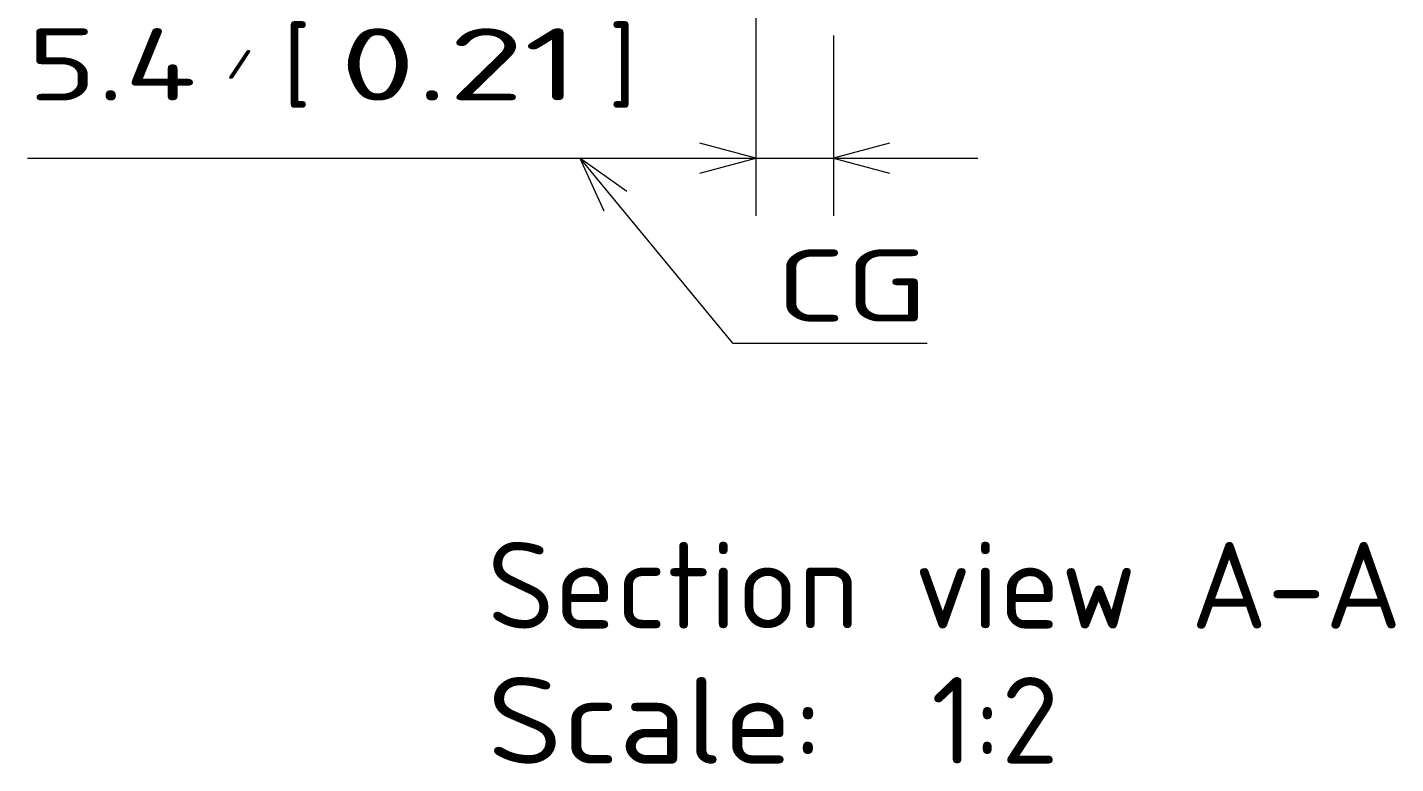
# Model space of a CAD drawing. Extents: x 23 to 587, y 4 to 413.
# Drawn here: x 162.75 to 210.14, y 77.04 to 102.56 of the extents above; entities that cross this region are included whole.
import ezdxf
from ezdxf.enums import TextEntityAlignment as Align

# ---------------------------------------------------------------- set-up
doc = ezdxf.new("R2010")
doc.units = 0
doc.layers.get('0').update_dxf_attribs({"lineweight": 13})
doc.styles.get("Standard").update_dxf_attribs({"font": 'isocp.shx'})
doc.dimstyles.get("Standard").update_dxf_attribs({"dimtxt": 2.5, "dimasz": 2.5, "dimexe": 1.25, "dimexo": 0.625, "dimtad": 1, "dimtxsty": 'Standard', "dimcen": 2.5, "dimadec": 0, "dimazin": 0, "dimtfac": 1, "dimtmove": 0, "dimatfit": 0, "dimfxl": 0, "dimarcsym": 0})

# ---------------------------------------------------------------- blocks, each defined once
blk = doc.blocks.new('*D509')
at = {"color": 7, "lineweight": 13}
for p, q in [((187.975, 138.232), (187.975, 96.024)), ((162.745, 98.024), (195.675, 98.024))]:
    blk.add_line(p, q, dxfattribs=at)
at = {"color": 7, "lineweight": 13, "ltscale": 0.156243}
blk.add_line((190.675, 102.273), (190.675, 96.024), dxfattribs=at)
at = {"color": 7, "lineweight": 13}
for points in [[(186.043, 97.506), (187.975, 98.024), (186.043, 98.541)], [(192.606, 98.541), (190.675, 98.024), (192.606, 97.506)]]:
    blk.add_lwpolyline(points, dxfattribs=at)
for s, height, width, p, p2 in [('5.4', 2.5, 1.419405, (162.745, 100.024), (168.6, 100.024)), ('[', 2.5, 1.552524, (171.6, 100.024), (172.571, 100.024)), ('0.21', 2.5, 1.619006, (173.571, 100.024), (181.868, 100.024)), (']', 2.5, 1.552524, (182.868, 100.024), (183.838, 100.024)), ('/', 1, 1.818182, (169.6, 100.774), (170.6, 100.774))]:
    blk.add_text(s, height=height, dxfattribs=dict(at, width=width)).set_placement(p, p2, align=Align.FIT)
blk = doc.blocks.new('BLOCK6958')
at = {"color": 7, "lineweight": 13}
for s, p, p2 in [('Section view A-A', (10, -117.588), (73.356, -117.588)), ('Scale:', (10, -126.952), (33.296, -126.952)), ('  1:2', (33.296, -126.952), (49.606, -126.952))]:
    blk.add_text(s, height=6, dxfattribs=at).set_placement(p, p2, align=Align.FIT)
blk = doc.blocks.new('BLOCK6961')
at = {"color": 7, "lineweight": 13}
for points in [[(16.421, -84.99), (27, -97.804), (40.477, -97.804)], [(19.679, -87.31), (16.421, -84.99), (18.083, -88.629)]]:
    blk.add_lwpolyline(points, dxfattribs=at)
blk.add_text('CG', height=5, dxfattribs=at).set_placement((30, -96.323), (40.477, -96.323), align=Align.FIT)

msp = doc.modelspace()

# ---------------------------------------------------------------- block references
at = {"lineweight": 0, "xscale": 0.5, "yscale": 0.5, "zscale": 0.5}
for name in ['BLOCK6961', 'BLOCK6958']:
    msp.add_blockref(name, (173.6746, 140.5185), dxfattribs=at)

# ---------------------------------------------------------------- dimensions: what is measured, and where the dimension line sits
at = {"color": 0, "lineweight": 0}
dim = msp.add_linear_dim(base=(190.6746, 98.0236), p1=(187.9746, 139.2315), p2=(190.6746, 103.2733), angle=359.99809, dimstyle='Standard', override={"dimlfac": 2}, dxfattribs=at)
dim.commit()
dim.dimension.update_dxf_attribs({"geometry": '*D509', "text_midpoint": (173.2917, 98.0236), "dimtype": 160})

doc.saveas('drawing.dxf')
